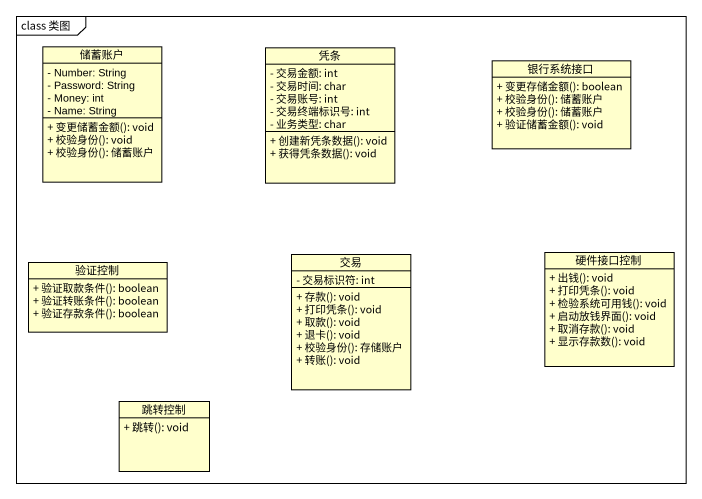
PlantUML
@startuml
mainframe class 类图
hide circle
hide empty members
skinparam classAttributeIconSize 0
class 储蓄账户 {
  - Number: String
  - Password: String
  - Money: int
  - Name: String
  + 变更储蓄金额(): void
  + 校验身份(): void
  + 校验身份(): 储蓄账户
}
class 凭条 {
  - 交易金额: int
  - 交易时间: char
  - 交易账号: int
  - 交易终端标识号: int
  - 业务类型: char
  + 创建新凭条数据(): void
  + 获得凭条数据(): void
}
class 银行系统接口 {
  + 变更存储金额(): boolean
  + 校验身份(): 储蓄账户
  + 校验身份(): 储蓄账户
  + 验证储蓄金额(): void
}
class 验证控制 {
  + 验证取款条件(): boolean
  + 验证转账条件(): boolean
  + 验证存款条件(): boolean
}
class 交易 {
  - 交易标识符: int
  + 存款(): void
  + 打印凭条(): void
  + 取款(): void
  + 退卡(): void
  + 校验身份(): 存储账户
  + 转账(): void
}
class 硬件接口控制 {
  + 出钱(): void
  + 打印凭条(): void
  + 检验系统可用钱(): void
  + 启动放钱界面(): void
  + 取消存款(): void
  + 显示存款数(): void
}
class 跳转控制 {
  + 跳转(): void
}
@enduml
